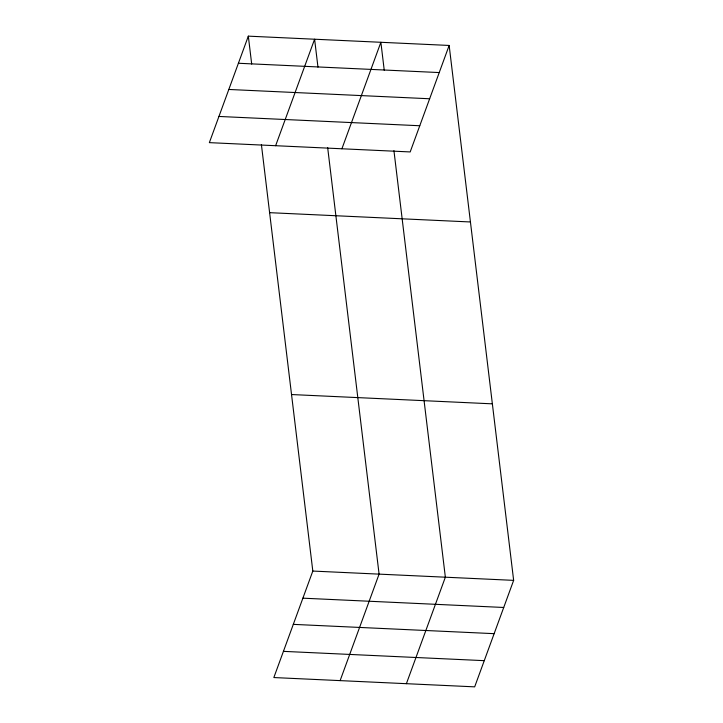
<?xml version="1.0" encoding="UTF-8"?>
<svg xmlns="http://www.w3.org/2000/svg" width="723" height="723" viewBox="0 0 723 723"><rect width="100%" height="100%" fill="white"/><g stroke="black" fill="none" stroke-linecap="round" stroke-linejoin="round"><path stroke-width="1.08" d="M248.323 36.15L209.354 142.639L410.185 151.938L449.155 45.45L248.323 36.15L251.694 64.076M275.626 145.712L314.604 39.223L317.966 67.149M341.907 148.775L380.876 42.286L384.238 70.221M261.392 144.519L312.815 571.062L273.845 677.55L474.677 686.85L513.646 580.361L449.155 45.45M340.117 680.623L379.087 574.125L327.664 147.591M406.389 683.687L445.359 577.198L393.936 150.655M238.4 63.263L439.232 72.562M228.82 89.462L429.643 98.762M218.942 116.448L419.774 125.748M269.607 212.67L470.438 221.97M291.532 394.541L492.363 403.841M312.815 571.062L513.646 580.361M302.892 598.174L503.723 607.474M293.303 624.365L494.134 633.664M283.434 651.36L484.256 660.659"/></g></svg>
